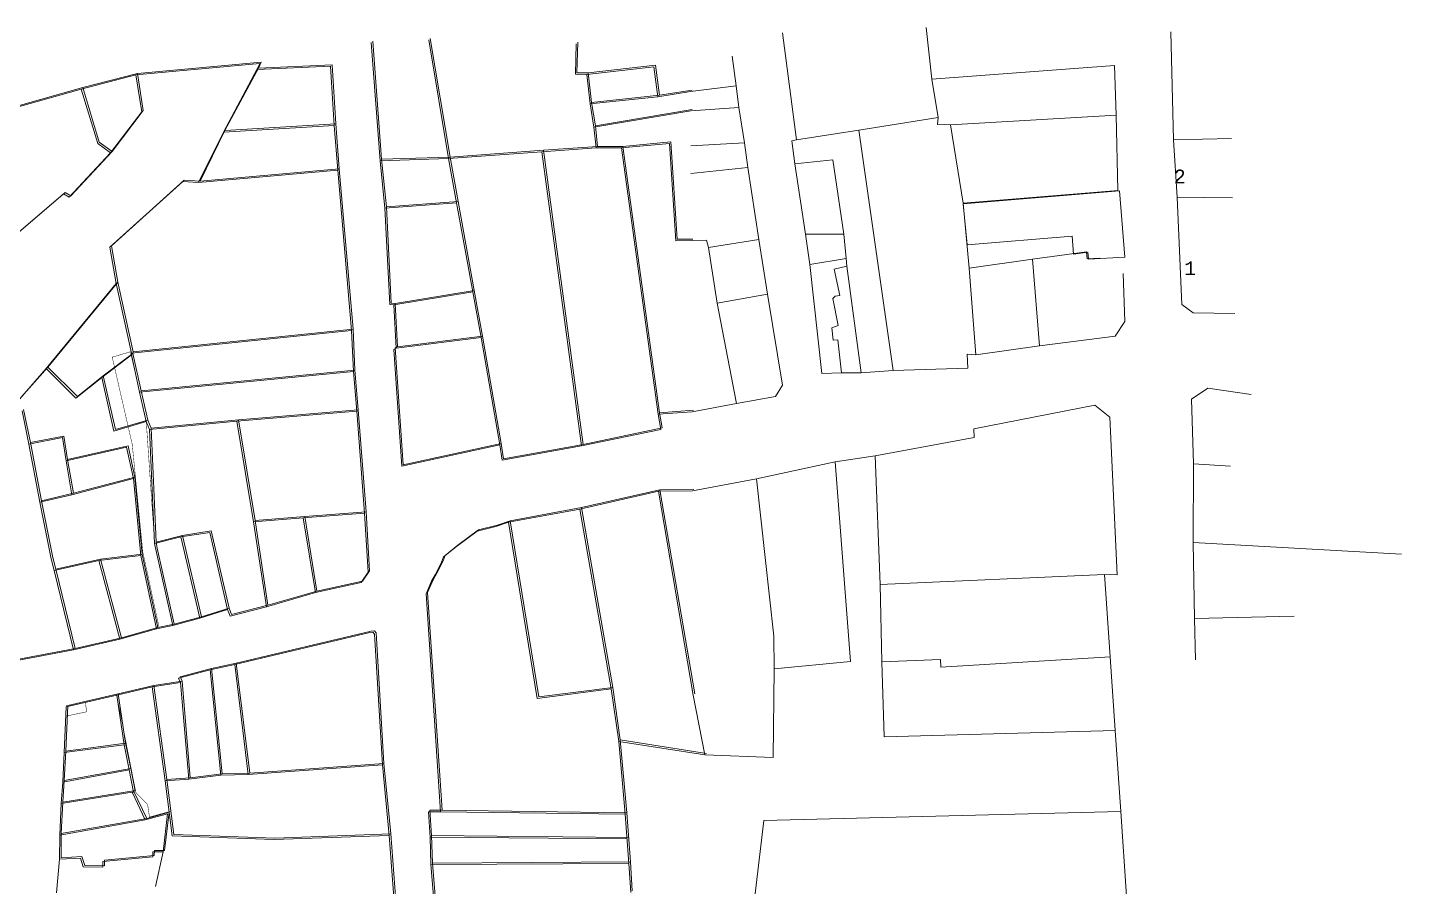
# Model space of a CAD drawing. Header units: millimetres. Extents: x 613231 to 614415, y 1317543 to 1318244.
# Drawn here: x 614114.3 to 614414.7, y 1318034.1 to 1318221.9 of the extents above; entities that cross this region are included whole.
import ezdxf

# ---------------------------------------------------------------- set-up
doc = ezdxf.new("R2010")
doc.units = ezdxf.units.MM
for name, color, linetype in [('2', 7, 'Continuous'), ('6', 7, 'Continuous'), ('CVL_CUADCON_LIN', 8, 'Continuous'), ('CVL_CUADCON_TIT', 1, 'Continuous'), ('CVL_PUNTO_NUM', 2, 'Continuous')]:
    doc.layers.add(name, color=color, linetype=linetype)
doc.layers.add('Nivel 2', color=7, linetype='Continuous', lineweight=0)
doc.styles.add('MONOTXT4', font='Monotxt4.shx')

msp = doc.modelspace()

# ---------------------------------------------------------------- linework, layer by layer
at = {"layer": '2', "color": 1, "lineweight": 0}
for p, q in [((614312.04951, 1318210.63986), (614310.80951, 1318221.90786)), ((614191.38951, 1318192.78986), (614189.46451, 1318218.63986)), ((614202.05851, 1318219.19386), (614206.36951, 1318193.24186)), ((614234.09851, 1318211.71786), (614234.30351, 1318218.36986)), ((614279.36251, 1318220.71686), (614282.45651, 1318197.32086)), ((614364.82851, 1318197.37486), (614364.27351, 1318220.93686)), ((614268.36751, 1318215.62686), (614269.27251, 1318209.13186)), ((614138.02351, 1318211.54886), (614165.08951, 1318214.02686)), ((614157.16551, 1318199.04886), (614164.48051, 1318212.70686)), ((614165.08951, 1318214.02686), (614164.48051, 1318212.70686)), ((614236.58651, 1318211.66586), (614251.26251, 1318213.33686)), ((614252.12451, 1318206.78486), (614251.26251, 1318213.33686)), ((614351.97151, 1318213.60586), (614312.04951, 1318210.63986)), ((614351.97151, 1318213.60586), (614352.34551, 1318202.73886)), ((614126.09051, 1318208.45486), (614138.02351, 1318211.54886)), ((614138.02351, 1318211.54886), (614139.29151, 1318203.47286)), ((614236.58651, 1318211.66586), (614234.09851, 1318211.71786)), ((614237.29651, 1318205.21586), (614236.58651, 1318211.66586)), ((614269.27251, 1318209.13186), (614269.81051, 1318204.41086)), ((614312.04951, 1318210.63986), (614313.37251, 1318202.21686)), ((614106.89451, 1318203.07886), (614126.09051, 1318208.45486)), ((614126.09051, 1318208.45486), (614129.69351, 1318196.51886)), ((614237.29651, 1318205.21586), (614252.12451, 1318206.78486)), ((614139.29151, 1318203.47286), (614132.48551, 1318194.48686)), ((614238.15851, 1318200.08686), (614237.29651, 1318205.21586)), ((614269.81051, 1318204.41086), (614271.07851, 1318196.69886)), ((614181.38751, 1318200.51286), (614157.16551, 1318199.04886)), ((614182.14751, 1318190.71086), (614181.38751, 1318200.51286)), ((614313.37251, 1318202.21686), (614296.06251, 1318199.42886)), ((614313.37251, 1318202.21686), (614313.28051, 1318200.69286)), ((614313.28051, 1318200.69286), (614316.07651, 1318200.60686)), ((614352.34551, 1318202.73886), (614316.07651, 1318200.60686)), ((614316.07651, 1318200.60686), (614318.87651, 1318183.50686)), ((614352.70251, 1318186.28586), (614352.34551, 1318202.73886)), ((614157.16551, 1318199.04886), (614151.72951, 1318188.03086)), ((614238.61451, 1318195.56686), (614238.15851, 1318200.08686)), ((614282.45651, 1318197.32086), (614281.39151, 1318197.11186)), ((614281.39151, 1318197.11186), (614282.08351, 1318192.08786)), ((614282.45651, 1318197.32086), (614296.06251, 1318199.42886)), ((614296.06251, 1318199.42886), (614303.55751, 1318146.90586)), ((614377.53051, 1318197.64886), (614364.82851, 1318197.37486)), ((614364.82851, 1318197.37486), (614365.61851, 1318184.83486)), ((614132.48551, 1318194.48686), (614123.44551, 1318184.79086)), ((614129.69351, 1318196.51886), (614132.48551, 1318194.48686)), ((614226.78351, 1318194.75786), (614206.36951, 1318193.24186)), ((614226.78351, 1318194.75786), (614238.61451, 1318195.56686)), ((614235.45451, 1318130.46286), (614226.78351, 1318194.75786)), ((614238.61451, 1318195.56686), (614244.14951, 1318195.61486)), ((614244.14951, 1318195.61486), (614254.66151, 1318196.57686)), ((614252.16251, 1318137.36286), (614244.14951, 1318195.61486)), ((614271.07851, 1318196.69886), (614271.82351, 1318191.26886)), ((614191.38951, 1318192.78986), (614206.36951, 1318193.24186)), ((614192.45351, 1318182.42986), (614191.38951, 1318192.78986)), ((614206.36951, 1318193.24186), (614208.14551, 1318183.59186)), ((614271.82351, 1318191.26886), (614274.20951, 1318175.53786)), ((614282.08351, 1318192.08786), (614290.36051, 1318192.94686)), ((614284.41551, 1318176.76286), (614282.08351, 1318192.08786)), ((614290.36051, 1318192.94686), (614292.80051, 1318176.75886)), ((614148.27651, 1318188.23486), (614132.32951, 1318173.86886)), ((614151.72951, 1318188.03086), (614148.27651, 1318188.23486)), ((614151.72951, 1318188.03086), (614182.14751, 1318190.71086)), ((614185.18751, 1318155.66886), (614182.14751, 1318190.71086)), ((614122.22651, 1318185.55286), (614112.01851, 1318176.77086)), ((614123.44551, 1318184.79086), (614122.22651, 1318185.55286)), ((614352.70251, 1318186.28586), (614318.87651, 1318183.50686)), ((614208.14551, 1318183.59186), (614192.45351, 1318182.42986)), ((614192.45351, 1318182.42986), (614193.51651, 1318161.35386)), ((614208.14551, 1318183.59186), (614211.64551, 1318164.08986)), ((614318.87651, 1318183.50686), (614320.18551, 1318169.29386)), ((614365.61851, 1318184.83486), (614377.76451, 1318184.64886)), ((614292.80051, 1318176.75886), (614284.41551, 1318176.76286)), ((614284.41551, 1318176.76286), (614285.32151, 1318170.11486)), ((614293.29051, 1318171.42886), (614292.80051, 1318176.75886)), ((614132.32951, 1318173.86886), (614133.74951, 1318165.94586)), ((614274.20951, 1318175.53786), (614263.19251, 1318173.85086)), ((614263.19251, 1318173.85086), (614265.09851, 1318161.67286)), ((614276.11351, 1318163.61386), (614274.20951, 1318175.53786)), ((614285.32151, 1318170.11486), (614293.29051, 1318171.42886)), ((614293.29051, 1318171.42886), (614293.40351, 1318169.75386)), ((614320.18551, 1318169.29386), (614333.99551, 1318171.24986)), ((614345.82551, 1318172.89086), (614333.99551, 1318171.24986)), ((614333.99551, 1318171.24986), (614335.58851, 1318152.31586)), ((614345.93651, 1318171.31686), (614345.82551, 1318172.89086)), ((614348.73052, 1318171.49579), (614345.93651, 1318171.31686)), ((614293.40351, 1318169.75386), (614290.66351, 1318169.07786)), ((614290.66351, 1318169.07786), (614291.91851, 1318163.34686)), ((614296.59851, 1318146.40986), (614293.40351, 1318169.75386)), ((614321.62651, 1318150.35886), (614320.18551, 1318169.29386)), ((614133.74951, 1318165.94586), (614118.41051, 1318147.36486)), ((614133.74951, 1318165.94586), (614137.09851, 1318150.70986)), ((614194.37951, 1318161.25186), (614211.64551, 1318164.08986)), ((614211.64551, 1318164.08986), (614213.47151, 1318154.13586)), ((614193.51651, 1318161.35386), (614194.37951, 1318161.25186)), ((614194.37951, 1318161.25186), (614194.88551, 1318151.80586)), ((614265.09851, 1318161.67286), (614276.11351, 1318163.61386)), ((614265.09851, 1318161.67286), (614269.35351, 1318139.70586)), ((614290.90351, 1318163.18786), (614290.39851, 1318162.67786)), ((614290.39851, 1318162.67786), (614291.55351, 1318156.74186)), ((614291.91851, 1318163.34686), (614290.90351, 1318163.18786)), ((614137.09851, 1318150.70986), (614185.18751, 1318155.66886)), ((614185.18751, 1318155.66886), (614185.59151, 1318146.73086)), ((614291.55351, 1318156.74186), (614290.13451, 1318156.22586)), ((614290.13451, 1318156.22586), (614290.45551, 1318153.58686)), ((614194.88551, 1318151.80586), (614213.47151, 1318154.13586)), ((614213.47151, 1318154.13586), (614217.57951, 1318130.67186)), ((614290.45551, 1318153.58686), (614291.47151, 1318153.64386)), ((614291.47151, 1318153.64386), (614292.27951, 1318146.43586)), ((614335.58851, 1318152.31586), (614321.62651, 1318150.35886)), ((614130.54651, 1318145.42986), (614137.04751, 1318150.35386)), ((614137.04751, 1318150.35386), (614137.09851, 1318150.70986)), ((614138.82351, 1318142.17686), (614137.04751, 1318150.35386)), ((614319.91651, 1318147.45386), (614319.74551, 1318150.49986)), ((614319.74551, 1318150.49986), (614321.62651, 1318150.35886)), ((614118.41051, 1318147.36486), (614112.62051, 1318140.76486)), ((614118.41051, 1318147.36486), (614124.90951, 1318140.91286)), ((614185.59151, 1318146.73086), (614138.82351, 1318142.17686)), ((614185.59151, 1318146.73086), (614186.30151, 1318138.04686)), ((614292.27951, 1318146.43586), (614296.59851, 1318146.40986)), ((614303.55751, 1318146.90586), (614296.59851, 1318146.40986)), ((614303.55751, 1318146.90586), (614319.91651, 1318147.45386)), ((614124.90951, 1318140.91286), (614130.54651, 1318145.42986)), ((614130.54651, 1318145.42986), (614133.23551, 1318133.69786)), ((614140.29451, 1318135.77786), (614138.82351, 1318142.17686)), ((614113.12851, 1318138.12386), (614114.65051, 1318130.86086)), ((614186.30151, 1318138.04686), (614160.09851, 1318135.87286)), ((614188.02351, 1318115.75186), (614186.30151, 1318138.04686)), ((614252.77051, 1318134.06186), (614252.16251, 1318137.36286)), ((614133.23551, 1318133.69786), (614140.29451, 1318135.77786)), ((614140.29451, 1318135.77786), (614141.00551, 1318134.05086)), ((614141.00551, 1318134.05086), (614160.09851, 1318135.87286)), ((614141.00551, 1318134.05086), (614142.11751, 1318109.11586)), ((614160.09851, 1318135.87286), (614163.75051, 1318113.83086)), ((614235.45451, 1318130.46286), (614252.77051, 1318134.06186)), ((614114.65051, 1318130.86086), (614121.96251, 1318132.27986)), ((614121.96251, 1318132.27986), (614122.77451, 1318127.15086)), ((614117.03451, 1318118.11386), (614114.65051, 1318130.86086)), ((614122.77451, 1318127.15086), (614135.97751, 1318130.19286)), ((614135.97751, 1318130.19286), (614137.49951, 1318123.33686)), ((614217.57951, 1318130.67186), (614218.08751, 1318127.31986)), ((614218.08751, 1318127.31986), (614235.45451, 1318130.46286)), ((614299.66051, 1318128.24486), (614290.87751, 1318126.97686)), ((614299.66051, 1318128.24486), (614300.70051, 1318100.16586)), ((614122.77451, 1318127.15086), (614124.04251, 1318119.78686)), ((614273.67451, 1318123.27486), (614290.87751, 1318126.97686)), ((614290.87751, 1318126.97686), (614294.25151, 1318083.31886)), ((614369.18751, 1318126.49986), (614369.14251, 1318109.33386)), ((614369.18751, 1318126.49986), (614377.32051, 1318126.03786)), ((614124.04251, 1318119.78686), (614137.49951, 1318123.33686)), ((614139.07051, 1318106.47586), (614137.49951, 1318123.33686)), ((614277.44751, 1318088.86186), (614273.67451, 1318123.27486)), ((614124.04251, 1318119.78686), (614117.03451, 1318118.11386)), ((614235.09651, 1318116.64986), (614252.26051, 1318120.55386)), ((614117.03451, 1318118.11386), (614119.52051, 1318105.77186)), ((614219.50651, 1318113.75986), (614235.09651, 1318116.64986)), ((614235.09651, 1318116.64986), (614241.94351, 1318077.33986)), ((614163.75051, 1318113.83086), (614174.61751, 1318114.69086)), ((614166.53951, 1318095.29386), (614163.75051, 1318113.83086)), ((614174.61751, 1318114.69086), (614188.02351, 1318115.75186)), ((614174.61751, 1318114.69086), (614177.25451, 1318098.38786)), ((614225.74451, 1318075.26386), (614219.50651, 1318113.75986)), ((614142.11751, 1318109.11586), (614147.85551, 1318110.58686)), ((614154.15251, 1318111.54886), (614147.85551, 1318110.58686)), ((614147.85551, 1318110.58686), (614152.01651, 1318092.75986)), ((614158.05951, 1318094.68786), (614154.15251, 1318111.54886)), ((614142.11751, 1318109.11586), (614142.37151, 1318107.79486)), ((614142.37151, 1318107.79486), (614146.07451, 1318091.18786)), ((614369.39951, 1318092.72786), (614369.14251, 1318109.33386)), ((614369.14251, 1318109.33386), (614414.68951, 1318106.79486)), ((614119.52051, 1318105.77186), (614120.17951, 1318103.18186)), ((614120.17951, 1318103.18186), (614129.92951, 1318105.36186)), ((614139.07051, 1318106.47586), (614129.92951, 1318105.36186)), ((614129.92951, 1318105.36186), (614134.54751, 1318088.19586)), ((614142.52051, 1318090.42686), (614139.07051, 1318106.47586)), ((614124.39151, 1318085.86286), (614120.17951, 1318103.18186)), ((614300.70051, 1318100.16586), (614349.77551, 1318102.31886)), ((614349.77551, 1318102.31886), (614351.00651, 1318084.34686)), ((614177.25451, 1318098.38786), (614166.53951, 1318095.29386)), ((614301.11251, 1318083.25586), (614300.70051, 1318100.16586)), ((614158.61751, 1318093.26486), (614166.53951, 1318095.29386)), ((614146.07451, 1318091.18786), (614152.01651, 1318092.75986)), ((614152.01651, 1318092.75986), (614158.05951, 1318094.68786)), ((614158.05951, 1318094.68786), (614158.61751, 1318093.26486)), ((614391.19651, 1318093.25586), (614369.39951, 1318092.72786)), ((614369.65951, 1318083.68886), (614369.39951, 1318092.72786)), ((614134.54751, 1318088.19586), (614142.52051, 1318090.42686)), ((614142.52051, 1318090.42686), (614146.07451, 1318091.18786)), ((614124.39151, 1318085.86286), (614134.54751, 1318088.19586)), ((614277.54351, 1318081.75286), (614277.44751, 1318088.86186)), ((614110.93451, 1318083.32886), (614124.39151, 1318085.86286)), ((614294.25151, 1318083.31886), (614277.54351, 1318081.75286)), ((614313.91451, 1318083.78386), (614301.11251, 1318083.25586)), ((614301.62151, 1318066.85386), (614301.11251, 1318083.25586)), ((614313.97551, 1318082.05786), (614313.91451, 1318083.78386)), ((614351.00651, 1318084.34686), (614313.97551, 1318082.05786)), ((614351.00651, 1318084.34686), (614352.12351, 1318068.25386)), ((614147.34251, 1318079.65886), (614154.24851, 1318081.48486)), ((614154.24851, 1318081.48486), (614159.63151, 1318082.65086)), ((614154.24851, 1318081.48486), (614156.58051, 1318058.47886)), ((614159.63151, 1318082.65086), (614162.57251, 1318058.62886)), ((614277.54351, 1318081.75286), (614277.30951, 1318062.29986)), ((614147.79951, 1318078.74486), (614141.60351, 1318077.78186)), ((614141.60351, 1318077.78186), (614144.44351, 1318057.21386)), ((614147.79951, 1318078.74486), (614147.34251, 1318079.65886)), ((614149.57251, 1318057.61786), (614147.79951, 1318078.74486)), ((614241.94351, 1318077.33986), (614225.74451, 1318075.26386)), ((614243.56651, 1318065.86286), (614241.94351, 1318077.33986)), ((614352.12351, 1318068.25386), (614301.62151, 1318066.85386)), ((614352.12351, 1318068.25386), (614353.35251, 1318050.53586)), ((614135.45751, 1318065.13886), (614122.35551, 1318063.41686)), ((614136.57351, 1318059.65386), (614135.45751, 1318065.13886)), ((614244.98551, 1318049.91586), (614243.56651, 1318065.86286)), ((614122.35551, 1318063.41686), (614122.04951, 1318056.96786)), ((614122.04951, 1318056.96786), (614136.57351, 1318059.65386)), ((614136.57351, 1318059.65386), (614137.53751, 1318054.72786)), ((614162.57251, 1318058.62886), (614191.92251, 1318060.70086)), ((614191.92251, 1318060.70086), (614193.39251, 1318045.31286)), ((614122.04951, 1318056.96786), (614121.69351, 1318052.29586)), ((614144.44351, 1318057.21386), (614149.57251, 1318057.61786)), ((614145.96451, 1318045.22786), (614144.44351, 1318057.21386)), ((614156.58051, 1318058.47886), (614149.57251, 1318057.61786)), ((614156.58051, 1318058.47886), (614162.57251, 1318058.62886)), ((614121.69351, 1318052.29586), (614137.18151, 1318054.77886)), ((614137.53751, 1318054.72786), (614137.18151, 1318054.77886)), ((614137.18151, 1318054.77886), (614140.07451, 1318048.73386)), ((614121.38751, 1318045.38886), (614121.69351, 1318052.29586)), ((614140.07451, 1318048.73386), (614144.94951, 1318050.05286)), ((614144.94951, 1318050.05286), (614143.98351, 1318041.72486)), ((614204.61551, 1318050.48886), (614201.97551, 1318050.48986)), ((614201.97551, 1318050.48986), (614202.32951, 1318044.95386)), ((614244.98551, 1318049.91586), (614204.61551, 1318050.48886)), ((614245.79551, 1318039.19986), (614244.98551, 1318049.91586)), ((614353.35251, 1318050.53586), (614275.26151, 1318048.57586)), ((614354.53651, 1318032.00486), (614353.35251, 1318050.53586)), ((614121.38751, 1318045.38886), (614140.07451, 1318048.73386)), ((614275.26151, 1318048.57586), (614272.94651, 1318028.85786)), ((614121.33551, 1318040.10786), (614121.38751, 1318045.38886)), ((614168.15551, 1318044.40786), (614145.96451, 1318045.22786)), ((614193.39251, 1318045.31286), (614168.15551, 1318044.40786)), ((614194.50751, 1318030.78786), (614193.39251, 1318045.31286)), ((614202.32951, 1318044.95386), (614245.39051, 1318044.55786)), ((614202.32951, 1318044.95386), (614202.53151, 1318038.96186)), ((614141.74951, 1318041.72586), (614141.69851, 1318040.60786)), ((614143.98351, 1318041.72486), (614141.74951, 1318041.72586)), ((614142.34658, 1318034.15184), (614143.98351, 1318041.72486)), ((614121.33551, 1318040.10786), (614120.6713, 1318032.7352)), ((614125.90551, 1318040.35986), (614121.33551, 1318040.10786)), ((614126.51451, 1318038.42986), (614125.90551, 1318040.35986)), ((614130.83151, 1318038.37786), (614126.51451, 1318038.42986)), ((614141.69851, 1318040.60786), (614130.83151, 1318039.59686)), ((614130.83151, 1318039.59686), (614130.83151, 1318038.37786)), ((614245.79551, 1318039.19986), (614202.53151, 1318038.96186)), ((614202.53151, 1318038.96186), (614204.20351, 1318017.93686)), ((614246.20051, 1318032.85186), (614245.79551, 1318039.19986))]:
    msp.add_line(p, q, dxfattribs=at)
for points in [[(614164.48051, 1318212.70686), (614180.57751, 1318213.46286), (614181.38751, 1318200.51286)], [(614365.61851, 1318184.83486), (614366.63051, 1318161.37686), (614369.13151, 1318159.56286), (614378.22851, 1318159.35886)], [(614285.32151, 1318170.11486), (614287.96151, 1318146.25986), (614292.27951, 1318146.43586)], [(614353.87513, 1318168.12863), (614354.20351, 1318157.65086), (614352.08951, 1318154.43886), (614335.58851, 1318152.31586)], [(614276.11351, 1318163.61386), (614279.38951, 1318143.72286), (614277.82951, 1318141.22586), (614269.35351, 1318139.70586)], [(614194.88551, 1318151.80586), (614194.37751, 1318151.55286), (614196.15051, 1318126.00786), (614217.57951, 1318130.67186)], [(614369.18751, 1318126.49986), (614368.79351, 1318140.66786), (614372.38551, 1318143.07486), (614381.79551, 1318141.70486)], [(614299.66051, 1318128.24486), (614321.28251, 1318132.27586), (614321.21951, 1318134.20586), (614347.66151, 1318139.38186), (614350.93051, 1318136.75886), (614352.51951, 1318102.28286), (614349.77551, 1318102.31886)], [(614188.02351, 1318115.75186), (614188.78251, 1318102.85286), (614187.25851, 1318100.56786), (614177.25451, 1318098.38786)], [(614204.61551, 1318050.48886), (614201.47651, 1318098.12486), (614202.64551, 1318100.86686), (614203.45751, 1318102.28886), (614204.82951, 1318105.03086), (614205.28651, 1318106.19886), (614208.07951, 1318108.43186), (614212.59951, 1318111.78186), (614216.71351, 1318112.84686), (614219.50651, 1318113.75986)], [(614159.63151, 1318082.65086), (614189.13551, 1318089.64886), (614189.84651, 1318089.74986), (614190.20151, 1318089.29286), (614191.92251, 1318060.70086)]]:
    msp.add_lwpolyline(points, dxfattribs=at)
at = {"layer": '6', "color": 1, "lineweight": 0}
for p, q in [((614269.27251, 1318209.13186), (614259.28951, 1318207.90786)), ((614252.12451, 1318206.78486), (614259.28951, 1318207.90786)), ((614238.15851, 1318200.08686), (614259.30751, 1318203.69186)), ((614269.81051, 1318204.41086), (614259.30751, 1318203.69186)), ((614254.66151, 1318196.57686), (614256.02851, 1318175.29786)), ((614271.07851, 1318196.69886), (614259.34051, 1318196.07386)), ((614271.82351, 1318191.26886), (614259.36651, 1318189.97986)), ((614256.02851, 1318175.29786), (614259.42951, 1318175.35386)), ((614262.72551, 1318175.42286), (614259.42951, 1318175.35386)), ((614263.19251, 1318173.85086), (614262.72551, 1318175.42286)), ((614252.16251, 1318137.36286), (614259.59051, 1318137.92486)), ((614269.35351, 1318139.70586), (614259.59051, 1318137.92486)), ((614273.67451, 1318123.27486), (614259.66551, 1318120.60686)), ((614252.26051, 1318120.55386), (614259.66551, 1318120.60686)), ((614252.26051, 1318120.55386), (614259.85751, 1318075.96586)), ((614262.41651, 1318062.92786), (614259.85751, 1318075.96586)), ((614243.56651, 1318065.86286), (614262.41651, 1318062.92786)), ((614277.30951, 1318062.29986), (614262.41651, 1318062.92786))]:
    msp.add_line(p, q, dxfattribs=at)
at = {"layer": 'CVL_CUADCON_LIN', "color": 1, "lineweight": 0, "ltscale": 0.5, "const_width": 0.1, "flags": 128}
msp.add_lwpolyline([(614136.34452, 1318134.61396), (614140.30612, 1318135.78128), (614136.81424, 1318151.01623), (614132.85264, 1318149.8489)], close=True, dxfattribs=at)
for points in [[(614132.85264, 1318149.8489), (614136.81424, 1318151.01623)], [(614136.34452, 1318134.61396), (614132.85264, 1318149.8489)], [(614140.30612, 1318135.78128), (614136.81424, 1318151.01623)], [(614140.30612, 1318135.78128), (614136.34452, 1318134.61396)], [(614136.34452, 1318134.61396), (614137.22689, 1318130.78429)], [(614140.29451, 1318135.77786), (614142.11585, 1318109.14005), (614145.99141, 1318091.56222)], [(614137.22689, 1318130.78429), (614139.53746, 1318107.24382), (614143.06177, 1318090.9163)]]:
    msp.add_lwpolyline(points, dxfattribs=at)
at = {"layer": 'CVL_CUADCON_TIT', "color": 1, "lineweight": 0, "ltscale": 0.5, "flags": 128}
msp.add_lwpolyline([(614354.20675, 1318171.7257), (614353.01675, 1318186.2057), (614318.88675, 1318183.3957), (614319.71675, 1318174.3857), (614342.71675, 1318176.2757), (614343.00675, 1318172.3757), (614346.13675, 1318172.8057), (614346.24675, 1318171.2357)], close=True, dxfattribs=at)
at = {"layer": 'Nivel 2', "color": 1, "lineweight": 0}
for p, q in [((614191.71851, 1318193.09486), (614189.79351, 1318218.94486)), ((614202.38751, 1318219.49886), (614206.69851, 1318193.54686)), ((614234.42751, 1318212.02286), (614234.63251, 1318218.67486)), ((614138.35251, 1318211.85386), (614165.41851, 1318214.33186)), ((614157.49451, 1318199.35386), (614164.80951, 1318213.01186)), ((614165.41851, 1318214.33186), (614164.80951, 1318213.01186)), ((614236.91551, 1318211.97086), (614251.59151, 1318213.64186)), ((614252.45351, 1318207.08986), (614251.59151, 1318213.64186)), ((614126.41951, 1318208.75986), (614138.35251, 1318211.85386)), ((614138.35251, 1318211.85386), (614139.62051, 1318203.77786)), ((614236.91551, 1318211.97086), (614234.42751, 1318212.02286)), ((614237.62551, 1318205.52086), (614236.91551, 1318211.97086)), ((614107.22351, 1318203.38386), (614126.41951, 1318208.75986)), ((614126.41951, 1318208.75986), (614130.02251, 1318196.82386)), ((614237.62551, 1318205.52086), (614252.45351, 1318207.08986)), ((614252.45351, 1318207.08986), (614259.61851, 1318208.21286)), ((614139.62051, 1318203.77786), (614132.81451, 1318194.79186)), ((614238.48751, 1318200.39186), (614237.62551, 1318205.52086)), ((614238.48751, 1318200.39186), (614259.63651, 1318203.99686)), ((614181.71651, 1318200.81786), (614157.49451, 1318199.35386)), ((614182.47651, 1318191.01586), (614181.71651, 1318200.81786)), ((614238.94351, 1318195.87186), (614238.48751, 1318200.39186)), ((614157.49451, 1318199.35386), (614152.05851, 1318188.33586)), ((614132.81451, 1318194.79186), (614123.77451, 1318185.09586)), ((614130.02251, 1318196.82386), (614132.81451, 1318194.79186)), ((614227.11251, 1318195.06286), (614206.69851, 1318193.54686)), ((614227.11251, 1318195.06286), (614238.94351, 1318195.87186)), ((614235.78351, 1318130.76786), (614227.11251, 1318195.06286)), ((614238.94351, 1318195.87186), (614244.47851, 1318195.91986)), ((614244.47851, 1318195.91986), (614254.99051, 1318196.88186)), ((614252.49151, 1318137.66786), (614244.47851, 1318195.91986)), ((614254.99051, 1318196.88186), (614256.35751, 1318175.60286)), ((614191.71851, 1318193.09486), (614206.69851, 1318193.54686)), ((614192.78251, 1318182.73486), (614191.71851, 1318193.09486)), ((614206.69851, 1318193.54686), (614208.47451, 1318183.89686)), ((614148.60551, 1318188.53986), (614132.65851, 1318174.17386)), ((614152.05851, 1318188.33586), (614148.60551, 1318188.53986)), ((614152.05851, 1318188.33586), (614182.47651, 1318191.01586)), ((614185.51651, 1318155.97386), (614182.47651, 1318191.01586)), ((614122.55551, 1318185.85786), (614112.34751, 1318177.07586)), ((614123.77451, 1318185.09586), (614122.55551, 1318185.85786)), ((614208.47451, 1318183.89686), (614192.78251, 1318182.73486)), ((614192.78251, 1318182.73486), (614193.84551, 1318161.65886)), ((614208.47451, 1318183.89686), (614211.97451, 1318164.39486)), ((614132.65851, 1318174.17386), (614134.07851, 1318166.25086)), ((614256.35751, 1318175.60286), (614259.75851, 1318175.65886)), ((614134.07851, 1318166.25086), (614118.73951, 1318147.66986)), ((614134.07851, 1318166.25086), (614137.42751, 1318151.01486)), ((614194.70851, 1318161.55686), (614211.97451, 1318164.39486)), ((614211.97451, 1318164.39486), (614213.80051, 1318154.44086)), ((614193.84551, 1318161.65886), (614194.70851, 1318161.55686)), ((614194.70851, 1318161.55686), (614195.21451, 1318152.11086)), ((614137.42751, 1318151.01486), (614185.51651, 1318155.97386)), ((614185.51651, 1318155.97386), (614185.92051, 1318147.03586)), ((614195.21451, 1318152.11086), (614213.80051, 1318154.44086)), ((614213.80051, 1318154.44086), (614217.90851, 1318130.97686)), ((614130.87551, 1318145.73486), (614137.37651, 1318150.65886)), ((614137.37651, 1318150.65886), (614137.42751, 1318151.01486)), ((614139.15251, 1318142.48186), (614137.37651, 1318150.65886)), ((614118.73951, 1318147.66986), (614112.94951, 1318141.06986)), ((614118.73951, 1318147.66986), (614125.23851, 1318141.21786)), ((614185.92051, 1318147.03586), (614139.15251, 1318142.48186)), ((614185.92051, 1318147.03586), (614186.63051, 1318138.35186)), ((614125.23851, 1318141.21786), (614130.87551, 1318145.73486)), ((614130.87551, 1318145.73486), (614133.56451, 1318134.00286)), ((614140.62351, 1318136.08286), (614139.15251, 1318142.48186)), ((614113.45751, 1318138.42886), (614114.97951, 1318131.16586)), ((614186.63051, 1318138.35186), (614160.42751, 1318136.17786)), ((614188.35251, 1318116.05686), (614186.63051, 1318138.35186)), ((614252.49151, 1318137.66786), (614259.91951, 1318138.22986)), ((614253.09951, 1318134.36686), (614252.49151, 1318137.66786)), ((614133.56451, 1318134.00286), (614140.62351, 1318136.08286)), ((614140.62351, 1318136.08286), (614141.33451, 1318134.35586)), ((614141.33451, 1318134.35586), (614160.42751, 1318136.17786)), ((614141.33451, 1318134.35586), (614142.44651, 1318109.42086)), ((614160.42751, 1318136.17786), (614164.07951, 1318114.13586)), ((614235.78351, 1318130.76786), (614253.09951, 1318134.36686)), ((614114.97951, 1318131.16586), (614122.29151, 1318132.58486)), ((614117.36351, 1318118.41886), (614114.97951, 1318131.16586)), ((614122.29151, 1318132.58486), (614123.10351, 1318127.45586)), ((614123.10351, 1318127.45586), (614136.30651, 1318130.49786)), ((614136.30651, 1318130.49786), (614137.82851, 1318123.64186)), ((614217.90851, 1318130.97686), (614218.41651, 1318127.62486)), ((614218.41651, 1318127.62486), (614235.78351, 1318130.76786)), ((614123.10351, 1318127.45586), (614124.37151, 1318120.09186)), ((614124.37151, 1318120.09186), (614137.82851, 1318123.64186)), ((614139.39951, 1318106.78086), (614137.82851, 1318123.64186)), ((614124.37151, 1318120.09186), (614117.36351, 1318118.41886)), ((614235.42551, 1318116.95486), (614252.58951, 1318120.85886)), ((614252.58951, 1318120.85886), (614259.99451, 1318120.91186)), ((614252.58951, 1318120.85886), (614260.18651, 1318076.27086)), ((614117.36351, 1318118.41886), (614119.84951, 1318106.07686)), ((614174.94651, 1318114.99586), (614188.35251, 1318116.05686)), ((614219.83551, 1318114.06486), (614235.42551, 1318116.95486)), ((614235.42551, 1318116.95486), (614242.27251, 1318077.64486)), ((614164.07951, 1318114.13586), (614174.94651, 1318114.99586)), ((614166.86851, 1318095.59886), (614164.07951, 1318114.13586)), ((614174.94651, 1318114.99586), (614177.58351, 1318098.69286)), ((614226.07351, 1318075.56886), (614219.83551, 1318114.06486)), ((614142.44651, 1318109.42086), (614148.18451, 1318110.89186)), ((614154.48151, 1318111.85386), (614148.18451, 1318110.89186)), ((614148.18451, 1318110.89186), (614152.34551, 1318093.06486)), ((614158.38851, 1318094.99286), (614154.48151, 1318111.85386)), ((614142.44651, 1318109.42086), (614142.70051, 1318108.09986)), ((614142.70051, 1318108.09986), (614146.40351, 1318091.49286)), ((614119.84951, 1318106.07686), (614120.50851, 1318103.48686)), ((614120.50851, 1318103.48686), (614130.25851, 1318105.66686)), ((614139.39951, 1318106.78086), (614130.25851, 1318105.66686)), ((614130.25851, 1318105.66686), (614134.87651, 1318088.50086)), ((614142.84951, 1318090.73186), (614139.39951, 1318106.78086)), ((614124.72051, 1318086.16786), (614120.50851, 1318103.48686)), ((614177.58351, 1318098.69286), (614166.86851, 1318095.59886)), ((614152.34551, 1318093.06486), (614158.38851, 1318094.99286)), ((614158.38851, 1318094.99286), (614158.94651, 1318093.56986)), ((614158.94651, 1318093.56986), (614166.86851, 1318095.59886)), ((614146.40351, 1318091.49286), (614152.34551, 1318093.06486)), ((614134.87651, 1318088.50086), (614142.84951, 1318090.73186)), ((614142.84951, 1318090.73186), (614146.40351, 1318091.49286)), ((614111.26351, 1318083.63386), (614124.72051, 1318086.16786)), ((614124.72051, 1318086.16786), (614134.87651, 1318088.50086)), ((614154.57751, 1318081.78986), (614159.96051, 1318082.95586)), ((614159.96051, 1318082.95586), (614162.90151, 1318058.93386)), ((614147.67151, 1318079.96386), (614154.57751, 1318081.78986)), ((614148.12851, 1318079.04986), (614147.67151, 1318079.96386)), ((614154.57751, 1318081.78986), (614156.90951, 1318058.78386)), ((614141.60351, 1318077.78186), (614133.83451, 1318075.95686)), ((614141.93251, 1318078.08686), (614134.16351, 1318076.26186)), ((614148.12851, 1318079.04986), (614141.93251, 1318078.08686)), ((614141.93251, 1318078.08686), (614144.77251, 1318057.51886)), ((614149.90151, 1318057.92286), (614148.12851, 1318079.04986)), ((614242.27251, 1318077.64486), (614226.07351, 1318075.56886)), ((614243.89551, 1318066.16786), (614242.27251, 1318077.64486)), ((614133.83451, 1318075.95686), (614135.45751, 1318065.13886)), ((614134.16351, 1318076.26186), (614135.78651, 1318065.44386)), ((614135.78651, 1318065.44386), (614122.68451, 1318063.72186)), ((614136.90251, 1318059.95886), (614135.78651, 1318065.44386)), ((614243.89551, 1318066.16786), (614262.74551, 1318063.23286)), ((614245.31451, 1318050.22086), (614243.89551, 1318066.16786)), ((614122.68451, 1318063.72186), (614122.37851, 1318057.27286)), ((614122.37851, 1318057.27286), (614136.90251, 1318059.95886)), ((614136.90251, 1318059.95886), (614137.86651, 1318055.03286)), ((614156.90951, 1318058.78386), (614162.90151, 1318058.93386)), ((614162.90151, 1318058.93386), (614192.25151, 1318061.00586)), ((614192.25151, 1318061.00586), (614193.72151, 1318045.61786)), ((614122.37851, 1318057.27286), (614122.02251, 1318052.60086)), ((614144.77251, 1318057.51886), (614149.90151, 1318057.92286)), ((614146.29351, 1318045.53286), (614144.77251, 1318057.51886)), ((614156.90951, 1318058.78386), (614149.90151, 1318057.92286)), ((614122.02251, 1318052.60086), (614137.51051, 1318055.08386)), ((614137.51051, 1318055.08386), (614140.40351, 1318049.03886)), ((614137.86651, 1318055.03286), (614137.51051, 1318055.08386)), ((614121.71651, 1318045.69386), (614122.02251, 1318052.60086)), ((614140.40351, 1318049.03886), (614145.27851, 1318050.35786)), ((614145.27851, 1318050.35786), (614144.31251, 1318042.02986)), ((614204.94451, 1318050.79386), (614202.30451, 1318050.79486)), ((614202.30451, 1318050.79486), (614202.65851, 1318045.25886)), ((614245.31451, 1318050.22086), (614204.94451, 1318050.79386)), ((614246.12451, 1318039.50486), (614245.31451, 1318050.22086)), ((614121.71651, 1318045.69386), (614140.40351, 1318049.03886)), ((614121.66451, 1318040.41286), (614121.71651, 1318045.69386)), ((614168.48451, 1318044.71286), (614146.29351, 1318045.53286)), ((614193.72151, 1318045.61786), (614168.48451, 1318044.71286)), ((614194.83651, 1318031.09286), (614193.72151, 1318045.61786)), ((614202.65851, 1318045.25886), (614202.86051, 1318039.26686)), ((614202.65851, 1318045.25886), (614245.71951, 1318044.86286)), ((614142.02751, 1318040.91286), (614131.16051, 1318039.90186)), ((614142.07851, 1318042.03086), (614142.02751, 1318040.91286)), ((614144.31251, 1318042.02986), (614142.07851, 1318042.03086)), ((614126.23451, 1318040.66486), (614121.66451, 1318040.41286)), ((614126.84351, 1318038.73486), (614126.23451, 1318040.66486)), ((614131.16051, 1318038.68286), (614126.84351, 1318038.73486)), ((614131.16051, 1318039.90186), (614131.16051, 1318038.68286)), ((614246.12451, 1318039.50486), (614202.86051, 1318039.26686)), ((614202.86051, 1318039.26686), (614204.53251, 1318018.24186)), ((614246.52951, 1318033.15686), (614246.12451, 1318039.50486))]:
    msp.add_line(p, q, dxfattribs=at)
at = {"layer": 'Nivel 2', "color": 1, "lineweight": 0, "flags": 128}
for points in [[(614164.80951, 1318213.01186), (614180.90651, 1318213.76786), (614181.71651, 1318200.81786)], [(614195.21451, 1318152.11086), (614194.70651, 1318151.85786), (614196.47951, 1318126.31286), (614217.90851, 1318130.97686)], [(614188.35251, 1318116.05686), (614189.11151, 1318103.15786), (614187.58751, 1318100.87286), (614177.58351, 1318098.69286)], [(614204.94451, 1318050.79386), (614201.80551, 1318098.42986), (614202.97451, 1318101.17186), (614203.78651, 1318102.59386), (614205.15851, 1318105.33586), (614205.61551, 1318106.50386), (614208.40851, 1318108.73686), (614212.92851, 1318112.08686), (614217.04251, 1318113.15186), (614219.83551, 1318114.06486)], [(614159.96051, 1318082.95586), (614189.46451, 1318089.95386), (614190.17551, 1318090.05486), (614190.53051, 1318089.59786), (614192.25151, 1318061.00586)], [(614122.68451, 1318063.72186), (614123.14351, 1318073.72686), (614134.16351, 1318076.26186)]]:
    msp.add_lwpolyline(points, dxfattribs=at)
at = {"layer": 'Nivel 2', "color": 1, "lineweight": 0, "const_width": 0.1, "flags": 128}
msp.add_lwpolyline([(614133.79115, 1318076.1762), (614141.97539, 1318078.06574), (614145.65812, 1318050.58409), (614140.99576, 1318049.32262), (614140.58393, 1318052.04161), (614138.0482, 1318054.63912)], close=True, dxfattribs=at)
for points in [[(614126.87186, 1318074.58451), (614122.77115, 1318073.6412), (614122.31215, 1318063.6362)], [(614126.91522, 1318074.36517), (614127.31666, 1318072.34466), (614122.7201, 1318071.36402)], [(614133.79115, 1318076.1762), (614126.87186, 1318074.58451)]]:
    msp.add_lwpolyline(points, dxfattribs=at)
at = {"layer": 'Nivel 2', "color": 1, "lineweight": 0}
msp.add_lwpolyline([(614122.35551, 1318063.41686), (614122.81451, 1318073.42186), (614133.83451, 1318075.95686)], dxfattribs=at)

# ---------------------------------------------------------------- texts
at = {"layer": 'CVL_PUNTO_NUM', "color": 1, "lineweight": 0, "ltscale": 0.5, "style": 'MONOTXT4'}
for s, p in [('2', (614364.91511, 1318187.83858)), ('1', (614367.16673, 1318167.77536))]:
    msp.add_text(s, height=3, dxfattribs=at).set_placement(p)

doc.saveas('drawing.dxf')
